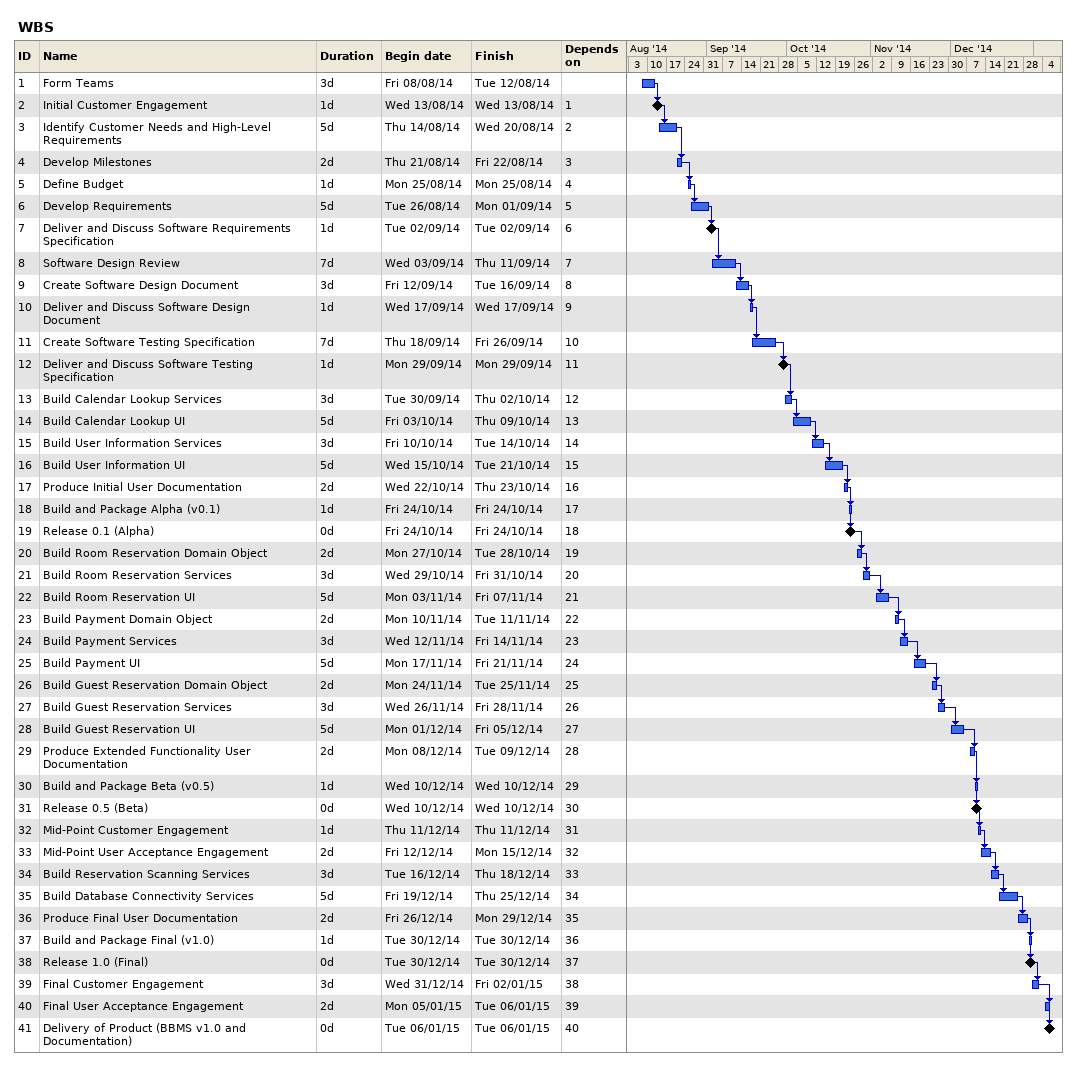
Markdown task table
WBS

| ID | Task | Duration | Start | Finish | Predecessors |
|---|---|---|---|---|---|
| 1 | Form Teams | 3d | 2014-08-08 | 2014-08-12 |  |
| 2 | Initial Customer Engagement | 1d | 2014-08-13 | 2014-08-13 | 1 |
| 3 | Identify Customer Needs and High-Level Requirements | 5d | 2014-08-14 | 2014-08-20 | 2 |
| 4 | Develop Milestones | 2d | 2014-08-21 | 2014-08-22 | 3 |
| 5 | Define Budget | 1d | 2014-08-25 | 2014-08-25 | 4 |
| 6 | Develop Requirements | 5d | 2014-08-26 | 2014-09-01 | 5 |
| 7 | Deliver and Discuss Software Requirements Specification | 1d | 2014-09-02 | 2014-09-02 | 6 |
| 8 | Software Design Review | 7d | 2014-09-03 | 2014-09-11 | 7 |
| 9 | Create Software Design Document | 3d | 2014-09-12 | 2014-09-16 | 8 |
| 10 | Deliver and Discuss Software Design Document | 1d | 2014-09-17 | 2014-09-17 | 9 |
| 11 | Create Software Testing Specification | 7d | 2014-09-18 | 2014-09-26 | 10 |
| 12 | Deliver and Discuss Software Testing Specification | 1d | 2014-09-29 | 2014-09-29 | 11 |
| 13 | Build Calendar Lookup Services | 3d | 2014-09-30 | 2014-10-02 | 12 |
| 14 | Build Calendar Lookup UI | 5d | 2014-10-03 | 2014-10-09 | 13 |
| 15 | Build User Information Services | 3d | 2014-10-10 | 2014-10-14 | 14 |
| 16 | Build User Information UI | 5d | 2014-10-15 | 2014-10-21 | 15 |
| 17 | Produce Initial User Documentation | 2d | 2014-10-22 | 2014-10-23 | 16 |
| 18 | Build and Package Alpha (v0.1) | 1d | 2014-10-24 | 2014-10-24 | 17 |
| 19 | Release 0.1 (Alpha) | 0d | 2014-10-24 | 2014-10-24 | 18 |
| 20 | Build Room Reservation Domain Object | 2d | 2014-10-27 | 2014-10-28 | 19 |
| 21 | Build Room Reservation Services | 3d | 2014-10-29 | 2014-10-31 | 20 |
| 22 | Build Room Reservation UI | 5d | 2014-11-03 | 2014-11-07 | 21 |
| 23 | Build Payment Domain Object | 2d | 2014-11-10 | 2014-11-11 | 22 |
| 24 | Build Payment Services | 3d | 2014-11-12 | 2014-11-14 | 23 |
| 25 | Build Payment UI | 5d | 2014-11-17 | 2014-11-21 | 24 |
| 26 | Build Guest Reservation Domain Object | 2d | 2014-11-24 | 2014-11-25 | 25 |
| 27 | Build Guest Reservation Services | 3d | 2014-11-26 | 2014-11-28 | 26 |
| 28 | Build Guest Reservation UI | 5d | 2014-12-01 | 2014-12-05 | 27 |
| 29 | Produce Extended Functionality User Documentation | 2d | 2014-12-08 | 2014-12-09 | 28 |
| 30 | Build and Package Beta (v0.5) | 1d | 2014-12-10 | 2014-12-10 | 29 |
| 31 | Release 0.5 (Beta) | 0d | 2014-12-10 | 2014-12-10 | 30 |
| 32 | Mid-Point Customer Engagement | 1d | 2014-12-11 | 2014-12-11 | 31 |
| 33 | Mid-Point User Acceptance Engagement | 2d | 2014-12-12 | 2014-12-15 | 32 |
| 34 | Build Reservation Scanning Services | 3d | 2014-12-16 | 2014-12-18 | 33 |
| 35 | Build Database Connectivity Services | 5d | 2014-12-19 | 2014-12-25 | 34 |
| 36 | Produce Final User Documentation | 2d | 2014-12-26 | 2014-12-29 | 35 |
| 37 | Build and Package Final (v1.0) | 1d | 2014-12-30 | 2014-12-30 | 36 |
| 38 | Release 1.0 (Final) | 0d | 2014-12-30 | 2014-12-30 | 37 |
| 39 | Final Customer Engagement | 3d | 2014-12-31 | 2015-01-02 | 38 |
| 40 | Final User Acceptance Engagement | 2d | 2015-01-05 | 2015-01-06 | 39 |
| 41 | Delivery of Product (BBMS v1.0 and Documentation) | 0d | 2015-01-06 | 2015-01-06 | 40 |
